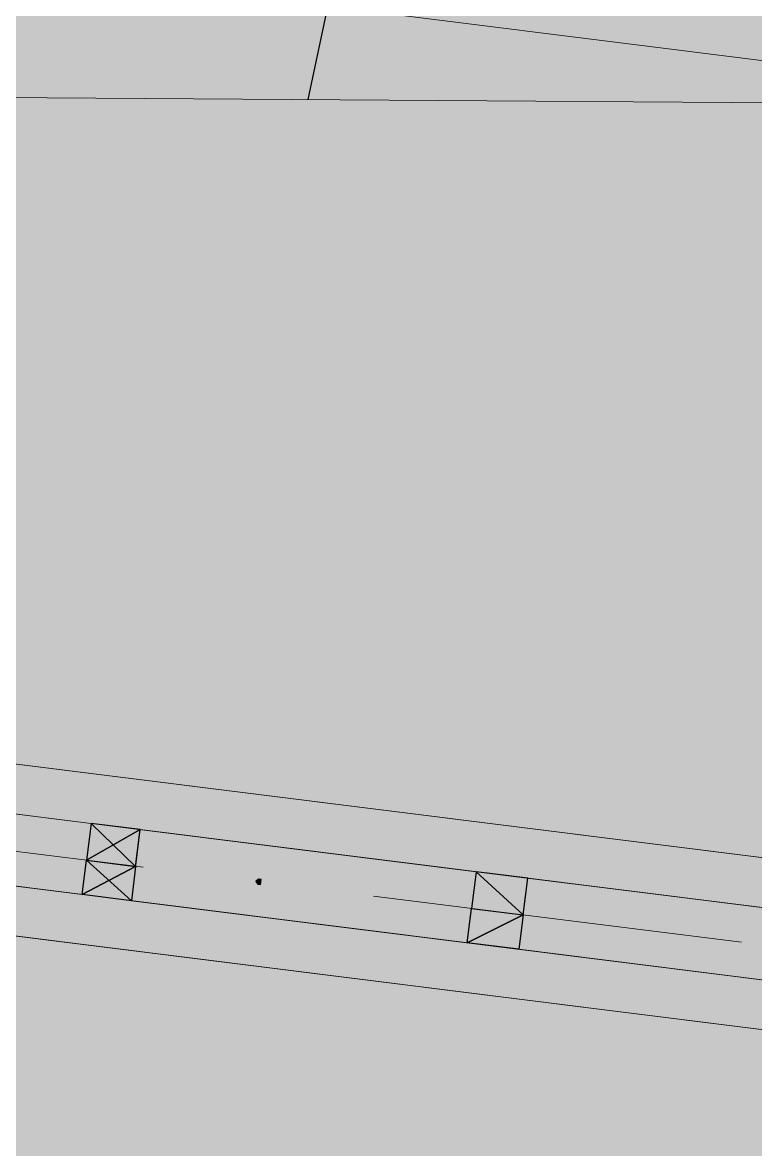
# Model space of a CAD drawing. Header units: metres. Extents: x -4 to 509425, y 7549 to 4732445.
# Drawn here: x 476048.956 to 476051.467, y 4719727.717 to 4719731.577 of the extents above; entities that cross this region are included whole.
import ezdxf

# ---------------------------------------------------------------- set-up
doc = ezdxf.new("R2010")
doc.units = ezdxf.units.M
doc.header["$LTSCALE"] = 0.01
doc.header["$MEASUREMENT"] = 0
doc.layers.get('0').update_dxf_attribs({"lineweight": 0})
for name, color, linetype in [('_SUBESTACIÓN', 1, 'Continuous'), ('PARCELAS', 31, 'Continuous'), ('SUBESTACION LA VID', 253, 'Continuous')]:
    doc.layers.add(name, color=color, linetype=linetype)

# ---------------------------------------------------------------- blocks, each defined once
blk = doc.blocks.new('A$Cfff6051d')
at = {"layer": 'SUBESTACION LA VID', "transparency": 33554687}
h = blk.add_hatch(color=256, dxfattribs=at)
h.dxf.hatch_style = 2
h.paths.add_polyline_path([(476049.7717, 4719728.6331), (476049.7728, 4719728.6415), (476049.7644, 4719728.6426), (476049.7549, 4719728.6352), (476049.7623, 4719728.6258), (476049.7707, 4719728.6247)])
at = {"layer": 'SUBESTACION LA VID', "lineweight": 15}
for p, q in [((476071.6253, 4719728.9224), (475974.1478, 4719741.1431)), ((476054.4792, 4719728.3416), (476041.4671, 4719729.9729)), ((476054.4792, 4719728.3416), (476041.4671, 4719729.9729)), ((476054.3153, 4719728.1915), (476041.5972, 4719729.786)), ((476054.3153, 4719728.1915), (476041.5972, 4719729.786)), ((476054.2848, 4719727.9479), (476041.5667, 4719729.5424)), ((476054.2848, 4719727.9479), (476041.5667, 4719729.5424)), ((476054.4065, 4719727.762), (476041.3944, 4719729.3933)), ((476054.4065, 4719727.762), (476041.3944, 4719729.3933)), ((476049.3685, 4719728.6837), (476048.1085, 4719728.8417)), ((476049.1606, 4719728.5903), (476049.1911, 4719728.8339)), ((476049.1911, 4719728.8339), (476049.1606, 4719728.5903)), ((476049.3286, 4719728.5692), (476049.3591, 4719728.8129)), ((476049.3591, 4719728.8129), (476049.3286, 4719728.5692)), ((476050.4794, 4719728.425), (476050.51, 4719728.6686)), ((476050.51, 4719728.6686), (476050.4794, 4719728.425)), ((476050.6558, 4719728.4029), (476050.6864, 4719728.6465)), ((476050.6864, 4719728.6465), (476050.6558, 4719728.4029)), ((476051.4182, 4719728.4267), (476050.1582, 4719728.5847))]:
    blk.add_line(p, q, dxfattribs=at)
at = {"layer": 'SUBESTACION LA VID', "lineweight": 0}
for p, q in [((476047.9605, 4719729.1588), (476051.9339, 4719728.6607)), ((476051.9507, 4719728.6586), (476047.9605, 4719729.1588)), ((476047.8723, 4719728.9993), (476049.1911, 4719728.8339)), ((476047.8723, 4719728.9993), (476049.1911, 4719728.8339)), ((476049.1911, 4719728.8339), (476051.8372, 4719728.5022)), ((476047.8417, 4719728.7557), (476049.1606, 4719728.5903)), ((476047.8417, 4719728.7557), (476049.1606, 4719728.5903)), ((476049.1606, 4719728.5903), (476051.8067, 4719728.2586)), ((476047.8879, 4719728.5792), (476051.8612, 4719728.0811)), ((476051.878, 4719728.079), (476047.8879, 4719728.5792))]:
    blk.add_line(p, q, dxfattribs=at)
at = {"layer": 'SUBESTACION LA VID', "lineweight": 15}
for points in [[(476054.3364, 4719728.3595), (476051.9507, 4719728.6586), (476051.957, 4719728.709), (476051.9402, 4719728.7111), (476051.9339, 4719728.6607), (476047.9857, 4719729.1557)], [(476048.0403, 4719728.9782), (476049.1911, 4719728.8339), (476049.1753, 4719728.7079), (476049.3433, 4719728.6869), (476049.3591, 4719728.8129), (476050.51, 4719728.6686), (476050.4942, 4719728.5426), (476050.6706, 4719728.5205), (476050.6864, 4719728.6465), (476051.8372, 4719728.5022), (476051.8214, 4719728.3762), (476051.9894, 4719728.3551), (476052.0052, 4719728.4811), (476052.7277, 4719728.3905), (476052.7119, 4719728.2645), (476052.8799, 4719728.2435), (476052.8957, 4719728.3695), (476053.6265, 4719728.2779), (476053.6107, 4719728.1519), (476053.7787, 4719728.1308), (476053.7945, 4719728.2568), (476054.2481, 4719728.1999)], [(476054.3364, 4719728.3595), (476051.9507, 4719728.6586), (476051.957, 4719728.709), (476051.9402, 4719728.7111), (476051.9339, 4719728.6607), (476047.9857, 4719729.1557)], [(476048.0403, 4719728.9782), (476049.1911, 4719728.8339), (476049.1753, 4719728.7079), (476049.3433, 4719728.6869), (476049.3591, 4719728.8129), (476050.51, 4719728.6686), (476050.4942, 4719728.5426), (476050.6706, 4719728.5205), (476050.6864, 4719728.6465), (476051.8372, 4719728.5022), (476051.8214, 4719728.3762), (476051.9894, 4719728.3551), (476052.0052, 4719728.4811), (476052.7277, 4719728.3905), (476052.7119, 4719728.2645), (476052.8799, 4719728.2435), (476052.8957, 4719728.3695), (476053.6265, 4719728.2779), (476053.6107, 4719728.1519), (476053.7787, 4719728.1308), (476053.7945, 4719728.2568), (476054.2481, 4719728.1999)], [(476054.2637, 4719727.7799), (476051.878, 4719728.079), (476051.8717, 4719728.0286), (476051.8549, 4719728.0307), (476051.8612, 4719728.0811), (476047.9131, 4719728.5761)], [(476048.0097, 4719728.7346), (476049.1606, 4719728.5903), (476049.1753, 4719728.7079), (476049.3433, 4719728.6869), (476049.3286, 4719728.5692), (476050.4794, 4719728.425), (476050.4942, 4719728.5426), (476050.6706, 4719728.5205), (476050.6558, 4719728.4029), (476051.8067, 4719728.2586), (476051.8214, 4719728.3762), (476051.9894, 4719728.3551), (476051.9747, 4719728.2375), (476052.6971, 4719728.1469), (476052.7119, 4719728.2645), (476052.8799, 4719728.2435), (476052.8651, 4719728.1259), (476053.596, 4719728.0343), (476053.6107, 4719728.1519), (476053.7787, 4719728.1308), (476053.764, 4719728.0132), (476054.2176, 4719727.9563)], [(476054.2637, 4719727.7799), (476051.878, 4719728.079), (476051.8717, 4719728.0286), (476051.8549, 4719728.0307), (476051.8612, 4719728.0811), (476047.9131, 4719728.5761)], [(476048.0097, 4719728.7346), (476049.1606, 4719728.5903), (476049.1753, 4719728.7079), (476049.3433, 4719728.6869), (476049.3286, 4719728.5692), (476050.4794, 4719728.425), (476050.4942, 4719728.5426), (476050.6706, 4719728.5205), (476050.6558, 4719728.4029), (476051.8067, 4719728.2586), (476051.8214, 4719728.3762), (476051.9894, 4719728.3551), (476051.9747, 4719728.2375), (476052.6971, 4719728.1469), (476052.7119, 4719728.2645), (476052.8799, 4719728.2435), (476052.8651, 4719728.1259), (476053.596, 4719728.0343), (476053.6107, 4719728.1519), (476053.7787, 4719728.1308), (476053.764, 4719728.0132), (476054.2176, 4719727.9563)]]:
    blk.add_lwpolyline(points, dxfattribs=at)
at = {"layer": 'SUBESTACION LA VID', "lineweight": 0}
for points in [[(476041.6183, 4719729.954), (476051.9507, 4719728.6586), (476043.9956, 4719729.6559)], [(476041.6183, 4719729.954), (476051.9507, 4719728.6586), (476043.9956, 4719729.6559)], [(476051.9507, 4719728.6586), (476047.9857, 4719729.1557), (476043.9956, 4719729.6559), (476047.9605, 4719729.1588)], [(476041.5456, 4719729.3743), (476051.878, 4719728.079), (476043.9229, 4719729.0763)], [(476041.5456, 4719729.3743), (476051.878, 4719728.079), (476043.9229, 4719729.0763)], [(476051.878, 4719728.079), (476047.9131, 4719728.5761), (476043.9229, 4719729.0763), (476047.8879, 4719728.5792)], [(476052.7277, 4719728.3905), (476051.8372, 4719728.5022), (476049.1911, 4719728.8339)], [(476050.6864, 4719728.6465), (476049.1911, 4719728.8339), (476050.51, 4719728.6686)], [(476050.51, 4719728.6686), (476051.8372, 4719728.5022), (476049.3591, 4719728.8129)], [(476052.6971, 4719728.1469), (476051.8067, 4719728.2586), (476049.1606, 4719728.5903)], [(476050.6558, 4719728.4029), (476049.1606, 4719728.5903), (476050.4794, 4719728.425)], [(476050.4794, 4719728.425), (476051.8067, 4719728.2586), (476049.3286, 4719728.5692)]]:
    blk.add_lwpolyline(points, dxfattribs=at)
at = {"layer": 'SUBESTACION LA VID'}
for points in [[(476049.1753, 4719728.7079), (476049.3433, 4719728.6869), (476049.1911, 4719728.8339)], [(476049.1911, 4719728.8339), (476049.1753, 4719728.7079), (476049.3591, 4719728.8129)], [(476049.3433, 4719728.6869), (476049.3591, 4719728.8129), (476049.1911, 4719728.8339)], [(476049.3591, 4719728.8129), (476049.1753, 4719728.7079), (476049.3433, 4719728.6869)], [(476049.1606, 4719728.5903), (476049.1753, 4719728.7079), (476049.3286, 4719728.5692)], [(476049.1753, 4719728.7079), (476049.3433, 4719728.6869), (476049.1606, 4719728.5903)], [(476049.3286, 4719728.5692), (476049.1753, 4719728.7079), (476049.3433, 4719728.6869)], [(476049.3433, 4719728.6869), (476049.3286, 4719728.5692), (476049.1606, 4719728.5903)], [(476050.4942, 4719728.5426), (476050.6706, 4719728.5205), (476050.51, 4719728.6686)], [(476050.51, 4719728.6686), (476050.4942, 4719728.5426), (476050.6706, 4719728.5205)], [(476050.6706, 4719728.5205), (476050.6864, 4719728.6465), (476050.51, 4719728.6686)], [(476050.6864, 4719728.6465), (476050.51, 4719728.6686), (476050.6706, 4719728.5205)], [(476049.7717, 4719728.6331), (476049.7728, 4719728.6415), (476049.7644, 4719728.6426), (476049.7549, 4719728.6352), (476049.7623, 4719728.6258), (476049.7707, 4719728.6247)], [(476050.4794, 4719728.425), (476050.4942, 4719728.5426), (476050.6706, 4719728.5205)], [(476050.4942, 4719728.5426), (476050.6706, 4719728.5205), (476050.4794, 4719728.425)], [(476050.6558, 4719728.4029), (476050.4794, 4719728.425), (476050.6706, 4719728.5205)], [(476050.6706, 4719728.5205), (476050.6558, 4719728.4029), (476050.4794, 4719728.425)]]:
    blk.add_lwpolyline(points, close=True, dxfattribs=at)
at = {"layer": 'SUBESTACION LA VID', "lineweight": 0}
for points in [[(476049.1753, 4719728.7079), (476049.3433, 4719728.6869), (476049.1911, 4719728.8339)], [(476049.1911, 4719728.8339), (476049.1753, 4719728.7079), (476049.3591, 4719728.8129)], [(476049.3433, 4719728.6869), (476049.3591, 4719728.8129), (476049.1911, 4719728.8339)], [(476049.3591, 4719728.8129), (476049.1753, 4719728.7079), (476049.3433, 4719728.6869)], [(476049.1606, 4719728.5903), (476049.1753, 4719728.7079), (476049.3286, 4719728.5692)], [(476049.1753, 4719728.7079), (476049.3433, 4719728.6869), (476049.1606, 4719728.5903)], [(476049.3286, 4719728.5692), (476049.1753, 4719728.7079), (476049.3433, 4719728.6869)], [(476049.3433, 4719728.6869), (476049.3286, 4719728.5692), (476049.1606, 4719728.5903)], [(476050.4942, 4719728.5426), (476050.6706, 4719728.5205), (476050.51, 4719728.6686)], [(476050.51, 4719728.6686), (476050.4942, 4719728.5426), (476050.6706, 4719728.5205)], [(476050.6706, 4719728.5205), (476050.6864, 4719728.6465), (476050.51, 4719728.6686)], [(476050.6864, 4719728.6465), (476050.51, 4719728.6686), (476050.6706, 4719728.5205)], [(476049.7717, 4719728.6331), (476049.7728, 4719728.6415), (476049.7644, 4719728.6426), (476049.7549, 4719728.6352), (476049.7623, 4719728.6258), (476049.7707, 4719728.6247)], [(476050.4794, 4719728.425), (476050.4942, 4719728.5426), (476050.6706, 4719728.5205)], [(476050.4942, 4719728.5426), (476050.6706, 4719728.5205), (476050.4794, 4719728.425)], [(476050.6558, 4719728.4029), (476050.4794, 4719728.425), (476050.6706, 4719728.5205)], [(476050.6706, 4719728.5205), (476050.6558, 4719728.4029), (476050.4794, 4719728.425)]]:
    blk.add_lwpolyline(points, close=True, dxfattribs=at)

msp = doc.modelspace()

# ---------------------------------------------------------------- hatches: boundary and pattern name
at = {"layer": '_SUBESTACIÓN', "transparency": 33554559}
h = msp.add_hatch(color=1, dxfattribs=at)
h.dxf.hatch_style = 1
h.paths.add_polyline_path([(475968.6399, 4719805.825), (476089.9386, 4719790.615), (476078.1686, 4719696.74), (475956.8686, 4719711.9502)])

# ---------------------------------------------------------------- linework, layer by layer
at = {"color": 5}
msp.add_lwpolyline([(490840.2656, 4717243.1462), (484895.5041, 4717739.2368), (483607.6371, 4717664.0004), (483465.0415, 4717952.1854), (479025.126, 4718116.267), (478713.7718, 4718728.8145), (478509.3234, 4719542.0639), (477889.6007, 4719719.2698), (475567.4979, 4719734.4711), (475570.1163, 4720134.4625), (477885.1416, 4720119.3075), (481205.4456, 4721268.3214)], dxfattribs=at)
at = {"layer": 'PARCELAS'}
msp.add_lwpolyline([(476049.9346, 4719731.3129), (476067.2306, 4719813.7689)], dxfattribs=at)

# ---------------------------------------------------------------- block references
at = {"linetype": 'Continuous'}
msp.add_blockref('A$Cfff6051d', (0, 0), dxfattribs=at)

doc.saveas('drawing.dxf')
